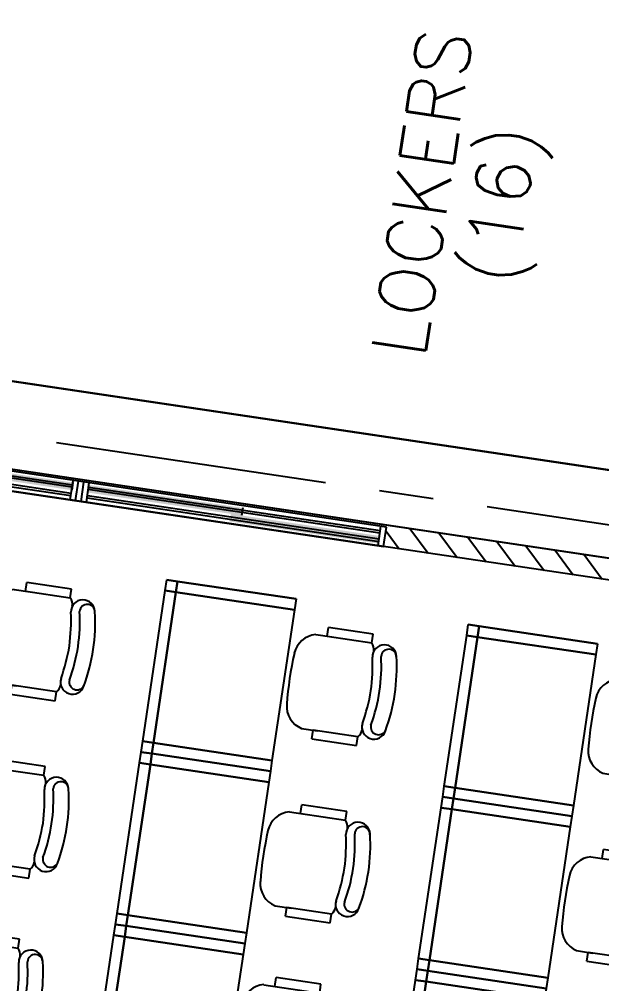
# Model space of a CAD drawing. Header units: millimetres. Extents: x 338 to 506, y 179 to 335.
# Drawn here: x 408.723 to 411.398, y 221.3 to 225.729 of the extents above; entities that cross this region are included whole.
import ezdxf
from ezdxf.enums import TextEntityAlignment as Align

# ---------------------------------------------------------------- set-up
doc = ezdxf.new("R2010")
doc.units = ezdxf.units.MM
doc.linetypes.add('CENTER', pattern=[2, 1.25, -0.25, 0.25, -0.25])
doc.linetypes.add('DASHED2', pattern=[0.375, 0.25, -0.125])
for name, color, linetype in [('EJES_DE_COLUMNA', 255, 'DASHED2'), ('EQUIPAMENTO', 4, 'Continuous'), ('MOBILIARIO_MOVIL', 253, 'Continuous'), ('MUROS', 32, 'Continuous'), ('PUPITRES', 8, 'Continuous'), ('TEXTOS', 7, 'Continuous'), ('VENTANAS', 144, 'Continuous')]:
    doc.layers.add(name, color=color, linetype=linetype)
doc.styles.add('NOTAS', font='simplex.shx')

# ---------------------------------------------------------------- blocks, each defined once
blk = doc.blocks.new('SILLA-AULA')
at = {"layer": 'PUPITRES'}
for p, q in [((-0.3089, 0.1635), (-0.3089, 0.0888)), ((0.1271, 0.1618), (0.1271, 0.0881)), ((-0.3498, 0.1091), (-0.3498, -0.0987)), ((-0.3498, 0.1091), (-0.3089, 0.1091)), ((-0.3089, -0.0987), (-0.3089, 0.1091)), ((0.1269, 0.1096), (0.168, 0.1096)), ((0.1271, 0.1088), (0.1271, -0.0982)), ((0.168, -0.0982), (0.168, 0.1096)), ((-0.3498, -0.0987), (-0.3089, -0.0987)), ((0.1271, -0.0982), (0.168, -0.0982))]:
    blk.add_line(p, q, dxfattribs=at)
for centre, radius, start, end in [((-0.2016, 0.1365), 0.1106, 94.0766, 165.8334), ((-0.0911, -1.4149), 1.6658, 85.9234, 94.0766), ((0.0195, 0.1365), 0.1106, 13.2566, 85.9234), ((-0.2542, -0.1649), 0.0553, 80.2478, 260.1012), ((-0.2715, -0.0584), 0.0549, 227.1618, 267.5717), ((-0.0727, 0.7859), 0.9127, 259.1286, 268.8433), ((-0.1095, 0.7859), 0.9127, 271.1567, 280.8714), ((0.072, -0.1649), 0.0553, 279.8988, 99.7522), ((0.0898, -0.0579), 0.0549, 270.7226, 312.8382), ((-0.2498, -0.1856), 0.0362, 85.0872, 250.3213), ((-0.0876, 0.6001), 0.7663, 258.0112, 281.9888), ((0.0746, -0.1846), 0.0352, 274.9128, 94.9128), ((-0.0911, 0.5988), 0.8362, 258.0899, 281.9101)]:
    blk.add_arc(centre, radius, start, end, dxfattribs=at)
blk = doc.blocks.new('*U152')
at = {"layer": 'PUPITRES'}
for p, q in [((0.95, -0.14972), (1.65, -0.14972)), ((1.65, -0.14972), (1.65, -0.19972)), ((1.65, -0.19972), (1.65, -0.14972)), ((1.65, -0.14972), (1.7, -0.14972)), ((1.7, -0.19972), (1.7, -0.14972)), ((1.7, -0.14972), (1.75, -0.14972)), ((1.7, -0.19972), (1.7, -0.14972)), ((1.7, -0.19972), (1.7, -0.14972)), ((1.7, -0.14972), (1.7, -0.19972)), ((1.75, -0.14972), (1.75, -0.19972)), ((1.75, -0.19972), (1.75, -0.14972)), ((1.75, -0.14972), (2.45, -0.14972)), ((2.45, -0.14972), (2.45, -0.19972)), ((2.45, -0.19972), (2.45, -0.14972)), ((2.45, -0.14972), (2.5, -0.14972)), ((2.5, -0.19972), (2.5, -0.14972)), ((2.5, -0.14972), (2.55, -0.14972)), ((2.5, -0.19972), (2.5, -0.14972)), ((2.5, -0.14972), (2.5, -0.19972)), ((2.55, -0.14972), (2.55, -0.19972)), ((2.55, -0.19972), (2.55, -0.14972)), ((2.55, -0.14972), (3.25, -0.14972)), ((3.25, -0.14972), (3.25, -0.19972)), ((3.25, -0.19972), (3.25, -0.14972)), ((3.25, -0.14972), (3.3, -0.14972)), ((3.3, -0.19972), (3.3, -0.14972)), ((3.3, -0.14972), (3.3, -0.19972)), ((1.65, -0.19972), (0.95, -0.19972)), ((0.95, -0.19972), (1.65, -0.19972)), ((1.65, -0.74972), (1.65, -0.19972)), ((1.65, -0.19972), (1.7, -0.19972)), ((1.7, -0.19972), (1.65, -0.19972)), ((1.65, -0.19972), (1.65, -0.74972)), ((1.7, -0.74972), (1.7, -0.19972)), ((1.7, -0.19972), (1.75, -0.19972)), ((1.75, -0.19972), (1.7, -0.19972)), ((1.7, -0.74972), (1.7, -0.19972)), ((1.7, -0.74972), (1.7, -0.19972)), ((1.7, -0.19972), (1.7, -0.74972)), ((1.75, -0.19972), (1.75, -0.74972)), ((2.45, -0.19972), (1.75, -0.19972)), ((1.75, -0.74972), (1.75, -0.19972)), ((1.75, -0.19972), (2.45, -0.19972)), ((2.45, -0.74972), (2.45, -0.19972)), ((2.45, -0.19972), (2.5, -0.19972)), ((2.5, -0.19972), (2.45, -0.19972)), ((2.45, -0.19972), (2.45, -0.74972)), ((2.5, -0.74972), (2.5, -0.19972)), ((2.5, -0.19972), (2.55, -0.19972)), ((2.55, -0.19972), (2.5, -0.19972)), ((2.5, -0.74972), (2.5, -0.19972)), ((2.5, -0.19972), (2.5, -0.74972)), ((2.55, -0.19972), (2.55, -0.74972)), ((3.25, -0.19972), (2.55, -0.19972)), ((2.55, -0.74972), (2.55, -0.19972)), ((2.55, -0.19972), (3.25, -0.19972)), ((3.25, -0.74972), (3.25, -0.19972)), ((3.25, -0.19972), (3.3, -0.19972)), ((3.3, -0.19972), (3.25, -0.19972)), ((3.25, -0.19972), (3.25, -0.74972)), ((3.3, -0.74972), (3.3, -0.19972)), ((3.3, -0.19972), (3.3, -0.74972)), ((1.65, -0.74972), (0.95, -0.74972)), ((1.7, -0.74972), (1.65, -0.74972)), ((1.75, -0.74972), (1.7, -0.74972)), ((2.45, -0.74972), (1.75, -0.74972)), ((2.5, -0.74972), (2.45, -0.74972)), ((2.55, -0.74972), (2.5, -0.74972)), ((3.25, -0.74972), (2.55, -0.74972)), ((3.3, -0.74972), (3.25, -0.74972))]:
    blk.add_line(p, q, dxfattribs=at)
at = {"layer": 'MUROS'}
for p in [(1.39914, -1.02539), (2.20139, -1.02539), (3.02485, -1.02539)]:
    blk.add_blockref('SILLA-AULA', p, dxfattribs=at)
blk = doc.blocks.new('*U153')
at = {"layer": 'MUROS', "color": 0, "linetype": 'ByBlock'}
for p in [(0, -1.4), (0, -2.8), (0, -4.2)]:
    blk.add_blockref('*U152', p, dxfattribs=at)
blk = doc.blocks.new('*U154')
at = {"layer": 'MUROS'}
blk.add_blockref('*U153', (3.31529, 5.63845), dxfattribs=at)
blk = doc.blocks.new('*X197')
at = {"color": 0}
for p, q in [((2936.5081, 1961.9613, -0.0017), (2936.4363, 1961.8894, -0.0017)), ((2936.5363, 1961.8547, -0.0017), (2936.4363, 1961.7547, -0.0017)), ((2936.5363, 1961.72, -0.0017), (2936.4363, 1961.62, -0.0017)), ((2936.5363, 1961.5853, -0.0017), (2936.4363, 1961.4853, -0.0017)), ((2936.5363, 1961.4506, -0.0017), (2936.4363, 1961.3506, -0.0017)), ((2936.5363, 1961.3159, -0.0017), (2936.4363, 1961.2159, -0.0017)), ((2936.5363, 1961.1812, -0.0017), (2936.4363, 1961.0812, -0.0017)), ((2936.5363, 1961.0465, -0.0017), (2936.4363, 1960.9465, -0.0017)), ((2936.5363, 1960.9118, -0.0017), (2936.4363, 1960.8118, -0.0017)), ((2936.5363, 1960.7771, -0.0017), (2936.4363, 1960.6771, -0.0017)), ((2936.5363, 1960.6424, -0.0017), (2936.4363, 1960.5424, -0.0017)), ((2936.5363, 1960.5077, -0.0017), (2936.4363, 1960.4077, -0.0017)), ((2936.5363, 1960.373, -0.0017), (2936.4363, 1960.273, -0.0017)), ((2936.5363, 1960.2383, -0.0017), (2936.5334, 1960.2353, -0.0017))]:
    blk.add_line(p, q, dxfattribs=at)
blk = doc.blocks.new('*U607')
at = {"layer": 'VENTANAS', "color": 18, "linetype": 'Continuous', "extrusion": (0, 0, -1)}
for points in [[(-3076.5413, 1996.2752), (-3077.2683, 1996.2402), (-3076.5413, 1996.2402)], [(-3076.5413, 1996.2752), (-3077.2683, 1996.2752), (-3077.2683, 1996.2402)], [(-3078.6608, 1996.2752), (-3079.3513, 1996.2402), (-3078.6608, 1996.2402)], [(-3078.6608, 1996.2752), (-3079.3513, 1996.2752), (-3079.3513, 1996.2402)]]:
    blk.add_solid(points, dxfattribs=at)
blk = doc.blocks.new('*U608')
at = {"layer": 'VENTANAS', "color": 252, "linetype": 'Continuous'}
for p, q in [((3077.2183, 1996.2752), (3077.2183, 1996.3102)), ((3077.922, 1996.3102), (3077.922, 1996.2752)), ((3077.997, 1996.2752), (3077.997, 1996.3102)), ((3078.7108, 1996.3102), (3078.7108, 1996.2752))]:
    blk.add_line(p, q, dxfattribs=at)
at = {"layer": 'VENTANAS', "color": 252, "linetype": 'Continuous', "extrusion": (0, 0, -1)}
for points in [[(-3077.2183, 1996.3102), (-3077.922, 1996.2752), (-3077.2183, 1996.2752)], [(-3077.2183, 1996.3102), (-3077.922, 1996.3102), (-3077.922, 1996.2752)], [(-3077.997, 1996.3102), (-3078.7108, 1996.2752), (-3077.997, 1996.2752)], [(-3077.997, 1996.3102), (-3078.7108, 1996.3102), (-3078.7108, 1996.2752)]]:
    blk.add_solid(points, dxfattribs=at)
blk = doc.blocks.new('VENTANA_V7')
at = {"layer": 'VENTANAS', "color": 18}
for p, q in [((3079.3763, 1996.3202), (3076.5163, 1996.3202)), ((3076.5163, 1996.3202), (3076.6063, 1996.3202)), ((3076.5163, 1996.2302), (3076.5163, 1996.3202)), ((3076.5413, 1996.2302), (3076.5413, 1996.3202)), ((3077.922, 1996.2302), (3077.922, 1996.3202)), ((3077.947, 1996.2302), (3077.947, 1996.3202)), ((3077.972, 1996.2302), (3077.972, 1996.3202)), ((3077.997, 1996.2302), (3077.997, 1996.3202)), ((3079.3513, 1996.2302), (3079.3513, 1996.3202)), ((3079.3763, 1996.2302), (3079.3763, 1996.3202)), ((3076.5413, 1996.3002), (3077.922, 1996.3002)), ((3076.5413, 1996.2902), (3077.922, 1996.2902)), ((3077.997, 1996.3002), (3079.3513, 1996.3002)), ((3077.997, 1996.2902), (3079.3513, 1996.2902)), ((3076.5163, 1996.2302), (3079.3763, 1996.2302)), ((3077.922, 1996.2602), (3076.5413, 1996.2602)), ((3076.5413, 1996.2502), (3077.922, 1996.2502)), ((3079.3513, 1996.2602), (3077.997, 1996.2602)), ((3077.997, 1996.2502), (3079.3513, 1996.2502))]:
    blk.add_line(p, q, dxfattribs=at)
at = {"layer": 'VENTANAS', "color": 252, "linetype": 'Continuous'}
blk.add_blockref('*U608', (0, 0), dxfattribs=at)
at = {"layer": 'VENTANAS', "color": 18, "linetype": 'Continuous'}
blk.add_blockref('*U607', (0, 0), dxfattribs=at)
blk = doc.blocks.new('V5V7_B10')
blk.add_line((2936.9363, 1964.82252, -0.00167), (2936.9363, 1960.39252, -0.00167))
at = {"layer": 'EQUIPAMENTO', "elevation": -0.00167}
blk.add_lwpolyline([(2936.9363, 1964.82252), (2936.5363, 1964.82252), (2936.5363, 1960.23534), (2936.9363, 1960.23534)], close=True, dxfattribs=at)
at = {"layer": 'MUROS', "elevation": -0.00167}
blk.add_lwpolyline([(2936.4363, 1964.82252), (2936.5363, 1964.82252), (2936.5363, 1960.49252), (2936.5363, 1960.49252), (2936.5363, 1960.39252), (2936.5363, 1960.39252), (2936.5363, 1960.23534), (2936.4363, 1960.23534), (2936.4363, 1964.82252)], dxfattribs=at)
at = {"layer": 'MOBILIARIO_MOVIL', "rotation": 270}
blk.add_blockref('VENTANA_V7', (940.20606, 5041.33882, -0.00167), dxfattribs=at)
at = {"layer": 'MUROS', "linetype": 'Continuous'}
blk.add_blockref('*X197', (0, 0), dxfattribs=at)
at = {"layer": 'TEXTOS', "style": 'NOTAS'}
for s, p in [('LOCKERS', (2938.06828, 1962.15237)), ('(16)', (2938.06828, 1961.7905))]:
    blk.add_text(s, height=0.25, dxfattribs=at).set_placement(p, align=Align.TOP_CENTER)
blk = doc.blocks.new('EJES_ESTRUCTURALES')
at = {"layer": 'EJES_DE_COLUMNA', "color": 9, "linetype": 'CENTER'}
blk.add_line((675.14128, 131.2663), (675.14128, 199.7363), dxfattribs=at)
blk = doc.blocks.new('A$C7152A42C')
at = {"color": 32}
blk.add_blockref('V5V7_B10', (-2892.7659, -1880.28762), dxfattribs=at)
at = {"layer": 'EJES_DE_COLUMNA'}
blk.add_blockref('EJES_ESTRUCTURALES', (-631.22088, -95.28525), dxfattribs=at)
at = {"layer": 'MUROS'}
blk.add_blockref('*U154', (36.75745, 79.94772), dxfattribs=at)

msp = doc.modelspace()

# ---------------------------------------------------------------- block references
at = {"layer": 'MUROS', "color": 32, "rotation": 81.53046525965426}
msp.add_blockref('A$C7152A42C', (484.7482, 168.0844), dxfattribs=at)

doc.saveas('drawing.dxf')
